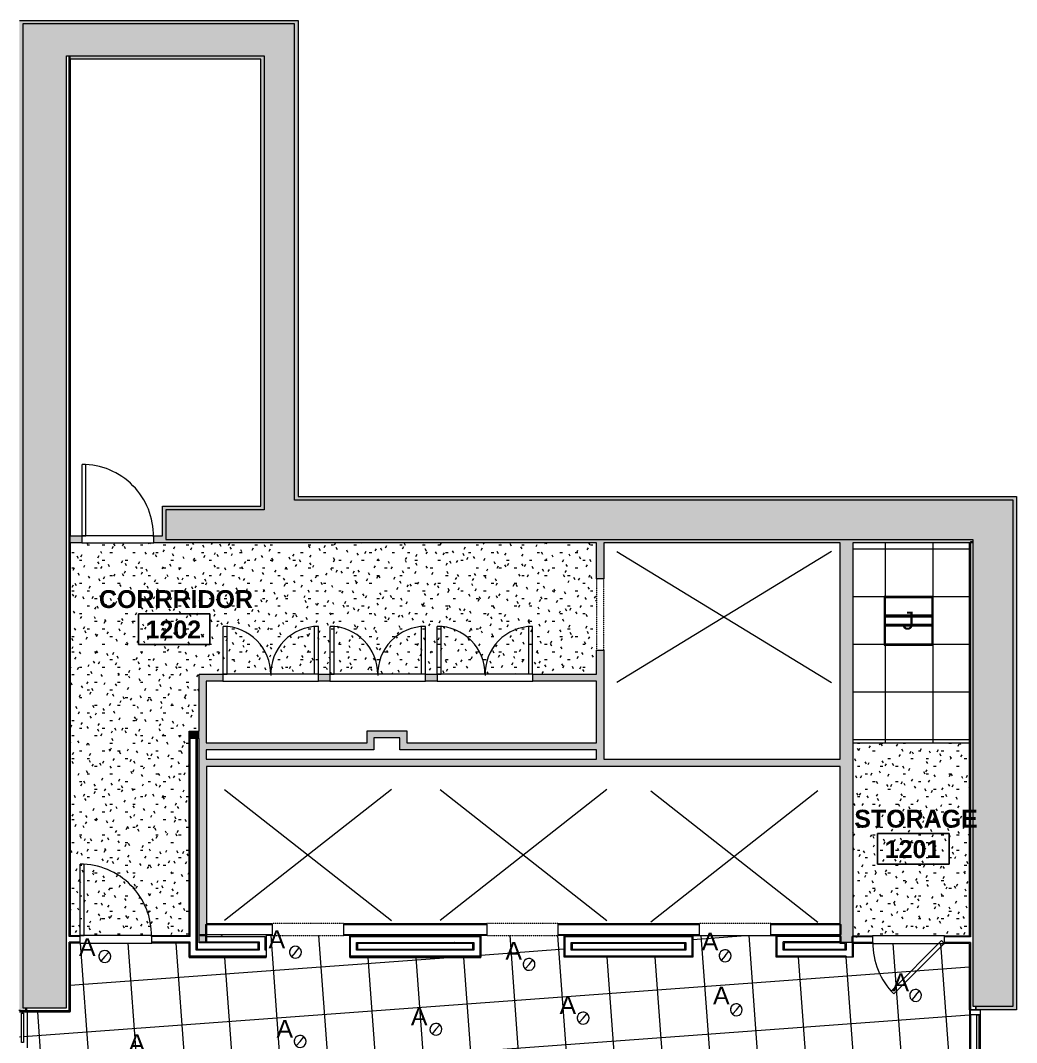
# Model space of a CAD drawing. Header units: inches. Extents: x -329 to 986, y -79 to 1436.
# Drawn here: x 485 to 986, y 921 to 1435 of the extents above; entities that cross this region are included whole.
import ezdxf

# ---------------------------------------------------------------- set-up
doc = ezdxf.new("R2010")
doc.units = ezdxf.units.IN
doc.header["$MEASUREMENT"] = 0
doc.linetypes.add('Overhead', pattern=[0.15625, 0.09375, -0.0625])
for name, color, linetype, lineweight in [('A-AREA-IDEN', 2, 'Continuous', 9), ('A-CLNG', 13, 'Continuous', 13), ('A-CLNG-PATT', 13, 'Continuous', 13), ('A-DETL-GENF', 92, 'Continuous', 9), ('A-DETL-MEDM', 33, 'Continuous', 20), ('A-DETL-THIN', 151, 'Continuous', 9), ('A-DOOR', 31, 'Continuous', 13), ('A-GLAZ-CURT', 52, 'Continuous', 9), ('A-GLAZ-CWMG', 51, 'Continuous', 9), ('A-WALL', 113, 'Continuous', 13), ('A-WALL-PATT', 111, 'Continuous', 13), ('E-LITE-EQPM', 33, 'Continuous', 9), ('E-LITE-EQPM-IDEN', 33, 'Continuous', 9), ('I-WALL', 2, 'Continuous', 13)]:
    doc.layers.add(name, color=color, linetype=linetype, lineweight=lineweight)
doc.styles.add('Arial', font='arial.ttf', dxfattribs={"height": 9})
doc.styles.add('Swis721 Lt BT_B', font='', dxfattribs={"height": 9})
doc.styles.get('Swis721 Lt BT_B').set_extended_font_data('Swis721 Lt BT', bold=True)
pattern_1 = [(0, (0, 0), (30.72, 7.68), [1.267, -21.773, 1.267, -21.773, -122.88]), (0, (0, 0), (30.72, 7.68), [-46.08, 1.267, -44.813, 1.267, -21.773, -53.76]), (0, (0, 0), (30.72, 7.68), [-115.2, 1.267, -14.093, 1.267, -37.133]), (120, (11.52, 3.84), (-22.011075, 22.7643), [1.267, -21.773, 1.267, -21.773, -122.88]), (120, (11.52, 3.84), (-22.011075, 22.7643), [-46.08, 1.267, -44.813, 1.267, -21.773, -53.76]), (120, (11.52, 3.84), (-22.011075, 22.7643), [-115.2, 1.267, -14.093, 1.267, -37.133]), (240, (15.36, 19.2), (-8.708925, -30.4443), [1.267, -21.773, 1.267, -21.773, -122.88]), (240, (15.36, 19.2), (-8.708925, -30.4443), [-46.08, 1.267, -44.813, 1.267, -21.773, -53.76]), (240, (15.36, 19.2), (-8.708925, -30.4443), [-115.2, 1.267, -14.093, 1.267, -37.133])]
pattern_2 = [(0, (0, 0), (15.36, 3.84), [1.267, -10.253, 1.267, -10.253, -61.44]), (0, (0, 0), (15.36, 3.84), [-23.04, 1.267, -21.773, 1.267, -10.253, -26.88]), (0, (0, 0), (15.36, 3.84), [-57.6, 1.267, -6.413, 1.267, -17.933]), (120, (5.76, 1.92), (-11.005538, 11.38215), [1.267, -10.253, 1.267, -10.253, -61.44]), (120, (5.76, 1.92), (-11.005538, 11.38215), [-23.04, 1.267, -21.773, 1.267, -10.253, -26.88]), (120, (5.76, 1.92), (-11.005538, 11.38215), [-57.6, 1.267, -6.413, 1.267, -17.933]), (240, (7.68, 9.6), (-4.354462, -15.22215), [1.267, -10.253, 1.267, -10.253, -61.44]), (240, (7.68, 9.6), (-4.354462, -15.22215), [-23.04, 1.267, -21.773, 1.267, -10.253, -26.88]), (240, (7.68, 9.6), (-4.354462, -15.22215), [-57.6, 1.267, -6.413, 1.267, -17.933])]

# ---------------------------------------------------------------- blocks, each defined once
blk = doc.blocks.new('08 Type A - Single-Flush - 36_ x 84_-8162634-Level 12  RCP')
at = {"layer": 'A-DETL-GENF'}
for p, q in [((16.59, -0.46), (-8.83, -25.88)), ((18, -1.87), (-7.46, -27.33)), ((18, -1.87), (16.59, -0.46))]:
    blk.add_line(p, q, dxfattribs=at)
blk.add_arc((18, -1.87), 36, 179.2042, 225, dxfattribs=at)
blk = doc.blocks.new('08 Type A - Single-Flush - 36_ x 84_-6977110-Level 12  RCP')
at = {"layer": 'A-DETL-GENF'}
for p, q in [((16, -1.87), (16, -37.82)), ((18, -1.87), (16, -1.87)), ((18, -1.87), (18, -37.87))]:
    blk.add_line(p, q, dxfattribs=at)
blk.add_arc((18, -1.87), 36, 179.2042, 270, dxfattribs=at)
blk = doc.blocks.new('08 Type A - Single-Flush - 36_ x 84_-6977111-Level 12  RCP')
at = {"layer": 'A-DETL-GENF'}
for p, q in [((16, -1.75), (16, -37.69)), ((18, -1.75), (16, -1.75)), ((18, -1.75), (18, -37.75))]:
    blk.add_line(p, q, dxfattribs=at)
blk.add_arc((18, -1.75), 36, 179.2042, 270, dxfattribs=at)
blk = doc.blocks.new('08 Type C - Double-Flush - 48_ x 84_-6977113-Level 12  RCP')
at = {"layer": 'A-DETL-GENF'}
for p, q in [((-24, -1.75), (-24, -25.75)), ((-24, -1.75), (-22, -1.75)), ((-22, -1.75), (-22, -25.67)), ((22, -1.75), (22, -25.67)), ((24, -1.75), (22, -1.75)), ((24, -1.75), (24, -25.75))]:
    blk.add_line(p, q, dxfattribs=at)
for centre, start, end in [((-24, -1.75), 270, 1.8281), ((24, -1.75), 179.3326, 270)]:
    blk.add_arc(centre, 24, start, end, dxfattribs=at)
blk = doc.blocks.new('Door-Opening - 36_ x 84_-6977114-Level 12  RCP')
at = {"layer": 'A-DETL-GENF', "linetype": 'Overhead'}
for p, q in [((17.68, 3), (-18.32, 3)), ((-18.32, -3), (17.68, -3))]:
    blk.add_line(p, q, dxfattribs=at)
at = {"layer": 'A-DETL-MEDM'}
for p, q in [((-18.32, 3), (-18.32, -3)), ((17.68, -3), (17.68, 3))]:
    blk.add_line(p, q, dxfattribs=at)
blk = doc.blocks.new('System Panel - Glazed - Offset-8466815-Level 12  RCP')
at = {"layer": 'A-GLAZ-CURT', "lineweight": 13}
for p, q in [((-24.03, 0.75), (-24.03, 1.75)), ((-24.03, 1.75), (24.03, 1.75)), ((24.03, 0.75), (-24.03, 0.75)), ((24.03, 1.75), (24.03, 0.75))]:
    blk.add_line(p, q, dxfattribs=at)
blk = doc.blocks.new('Rectangular Mullion - 2_5_ x 5_ rectangular-6977134-Level 12  RCP')
at = {"layer": 'A-GLAZ-CWMG'}
for p, q in [((963.14, 934.66), (963.14, 886.6)), ((968.14, 934.66), (968.14, 886.6))]:
    blk.add_line(p, q, dxfattribs=at)
blk = doc.blocks.new('Rectangular Mullion - 2_5_ x 5_ rectangular-8466818-Level 12  RCP')
at = {"layer": 'A-GLAZ-CWMG', "lineweight": 20}
for p, q in [((-2.5, 2.5), (0, 2.5)), ((-2.5, -2.5), (-2.5, 2.5)), ((0, 2.5), (0, -2.5)), ((0, -2.5), (-2.5, -2.5))]:
    blk.add_line(p, q, dxfattribs=at)
blk = doc.blocks.new('Door-Opening - 36_ x 84_-6977167-Level 12  RCP')
at = {"layer": 'A-DETL-GENF', "linetype": 'Overhead'}
for p, q in [((17.68, 1.88), (-18.32, 1.88)), ((-18.32, -1.87), (17.68, -1.87))]:
    blk.add_line(p, q, dxfattribs=at)
at = {"layer": 'A-DETL-MEDM'}
for p, q in [((-18.32, 1.88), (-18.32, -1.87)), ((17.68, -1.87), (17.68, 1.88))]:
    blk.add_line(p, q, dxfattribs=at)
blk = doc.blocks.new('L-Recessed Circular - Downlight - 6_-8487022-Level 12  RCP')
at = {"layer": 'E-LITE-EQPM'}
for q in [(-2.12, -2.12), (2.12, 2.12)]:
    blk.add_line((0, 0), q, dxfattribs=at)
for start, end in [(360, 180), (180, 360)]:
    blk.add_arc((0, 0), 3, start, end, dxfattribs=at)
blk = doc.blocks.new('System Panel - Glazed-8647123-Level 12  RCP')
at = {"layer": 'A-GLAZ-CURT', "lineweight": 13}
for p, q in [((-7.375, -1.75), (-7.375, -0.75)), ((-7.375, -0.75), (7.375, -0.75)), ((7.375, -1.75), (-7.375, -1.75)), ((7.375, -0.75), (7.375, -1.75))]:
    blk.add_line(p, q, dxfattribs=at)
blk = doc.blocks.new('L-Recessed-Axis-Plano - 2 X 2-4550865-Level 12  RCP')
at = {"layer": 'E-LITE-EQPM'}
for p, q in [((11.91, 11.87), (-11.91, 11.87)), ((-11.91, 11.87), (-11.91, -11.88)), ((-11.88, -11.56), (-11.88, 11.56)), ((-11.88, 11.56), (11.87, 11.56)), ((11.87, 11.56), (11.87, -11.56)), ((11.91, -11.88), (11.91, 11.87)), ((-11.88, 2.74), (11.87, 2.74)), ((11.87, 2.51), (-11.88, 2.51)), ((-11.88, 2.3), (11.87, 2.3)), ((-11.88, 2.2), (11.87, 2.2)), ((-11.88, 1.83), (11.87, 1.83)), ((-11.88, -1.83), (11.87, -1.83)), ((-11.88, -2.2), (11.87, -2.2)), ((-11.88, -2.3), (11.87, -2.3)), ((-11.88, -2.51), (11.87, -2.51)), ((-11.88, -2.74), (11.87, -2.74)), ((-11.91, -11.88), (11.91, -11.88)), ((11.87, -11.56), (-11.88, -11.56))]:
    blk.add_line(p, q, dxfattribs=at)
blk = doc.blocks.new('Room Tag - Room Name and Number-3379422-Level 12  RCP')
at = {"layer": 'A-AREA-IDEN'}
for p, q in [((-0.1881, -0.1636), (-0.1881, -0.0018)), ((-0.1881, -0.0018), (0.1869, -0.0018)), ((0.1869, -0.0018), (-0.1881, -0.0018)), ((-0.1881, -0.0018), (-0.1881, -0.1636)), ((0.1869, -0.0018), (0.1869, -0.1636)), ((0.1869, -0.1636), (0.1869, -0.0018)), ((0.1869, -0.1636), (-0.1881, -0.1636)), ((-0.1881, -0.1636), (0.1869, -0.1636))]:
    blk.add_line(p, q, dxfattribs=at)

msp = doc.modelspace()

# ---------------------------------------------------------------- hatches: boundary and pattern name
at = {"layer": 'A-CLNG-PATT'}
h = msp.add_hatch(dxfattribs=at)
h.set_pattern_fill('FP1_20', color=256, style=0, pattern_type=2)
h.set_pattern_definition(pattern_2)
h.paths.add_polyline_path([(551.02, 974.53), (569.89, 974.53), (569.89, 1077.03), (570.39, 1077.03), (570.39, 1077.53), (574.89, 1077.53), (574.89, 1106.22), (774.89, 1106.22), (774.89, 1172.3), (509.89, 1172.3), (509.89, 974.53), (521.69, 974.53)], flags=0)
h = msp.add_hatch(dxfattribs=at)
h.set_pattern_fill('FP1_21', color=256, style=0, pattern_type=2)
h.set_pattern_definition([(270, (920.328, 1073.325), (-24, -1e-15), []), (180, (920.328, 1073.325), (3e-15, 24), [])])
h.paths.add_polyline_path([(962.64, 1071.61), (962.64, 1172.3), (904.02, 1172.3), (904.02, 1071.61)], flags=0)
h.paths.add_polyline_path([(944.39, 1120.77), (919.77, 1120.77), (919.77, 1145.33), (944.39, 1145.33)], flags=0)
h = msp.add_hatch(dxfattribs=at)
h.set_pattern_fill('FP1_19', color=256, style=0, pattern_type=2)
h.set_pattern_definition(pattern_2)
h.paths.add_polyline_path([(923.19, 974.35), (962.64, 974.35), (962.64, 1071.61), (904.02, 1071.61), (904.02, 974.35), (913.89, 974.35)], flags=0)
h = msp.add_hatch(dxfattribs=at)
h.set_pattern_fill('FP1_29', color=256, style=0, pattern_type=2)
h.set_pattern_definition([(4.205, (730.25, 989.78), (1.7598, -23.9354), []), (274.205, (730.25, 989.78), (-23.9354, -1.7598), [])])
h.paths.add_polyline_path([(956.77, 822.23), (962.64, 822.23), (962.64, 970.6), (904.08, 970.6), (904.08, 963.61), (865.33, 963.61), (865.33, 974.53), (823.33, 974.53), (823.33, 963.61), (758.7, 963.61), (758.7, 974.61), (716.7, 974.61), (716.7, 963.53), (650.64, 963.53), (650.64, 974.61), (608.64, 974.61), (608.64, 963.53), (569.89, 963.53), (569.89, 970.78), (509.89, 970.78), (509.89, 936.07), (484.4, 936.07), (484.4, 920.57), (484.65, 920.57), (484.65, 919.57), (484.4, 919.57), (484.4, 918.07), (317.7, 918.07), (317.7, 865.61), (881.13, 905.01), (886.06, 834.42), (904.08, 834.42), (904.08, 822.23), (923.19, 822.23)], flags=0)
h.paths.add_polyline_path([(921.48, 844.02), (920.7, 844.06), (919.95, 844.31), (919.3, 844.74), (918.78, 845.32), (918.43, 846.02), (918.27, 846.79), (918.31, 847.57), (918.56, 848.32), (918.99, 848.97), (919.57, 849.49), (920.27, 849.84), (921.04, 850), (921.82, 849.96), (922.57, 849.71), (923.22, 849.28), (923.74, 848.7), (924.09, 848), (924.25, 847.23), (924.21, 846.45), (923.96, 845.71), (923.53, 845.05), (922.95, 844.53), (922.25, 844.18)], flags=0)
h.paths.add_polyline_path([(918.77, 892.82), (917.99, 892.87), (917.25, 893.11), (916.59, 893.54), (916.07, 894.13), (915.72, 894.83), (915.56, 895.6), (915.61, 896.38), (915.85, 897.12), (916.28, 897.78), (916.87, 898.3), (917.57, 898.65), (918.33, 898.81), (919.11, 898.76), (919.86, 898.52), (920.51, 898.09), (921.03, 897.5), (921.39, 896.8), (921.54, 896.04), (921.5, 895.25), (921.25, 894.51), (920.82, 893.86), (920.24, 893.33), (919.54, 892.98)], flags=0)
h.paths.add_polyline_path([(386.62, 900.55), (385.84, 900.6), (385.1, 900.84), (384.44, 901.27), (383.92, 901.86), (383.57, 902.56), (383.41, 903.32), (383.46, 904.11), (383.7, 904.85), (384.13, 905.5), (384.72, 906.03), (385.42, 906.38), (386.18, 906.54), (386.97, 906.49), (387.71, 906.24), (388.36, 905.82), (388.88, 905.23), (389.24, 904.53), (389.4, 903.76), (389.35, 902.98), (389.1, 902.24), (388.67, 901.58), (388.09, 901.06), (387.39, 900.71)], flags=0)
h.paths.add_polyline_path([(482.6, 906.19), (481.81, 906.24), (481.07, 906.48), (480.42, 906.91), (479.89, 907.5), (479.54, 908.2), (479.38, 908.96), (479.43, 909.75), (479.67, 910.49), (480.1, 911.14), (480.69, 911.66), (481.39, 912.02), (482.16, 912.18), (482.94, 912.13), (483.68, 911.88), (484.34, 911.45), (484.86, 910.87), (485.21, 910.17), (485.37, 909.4), (485.32, 908.62), (485.08, 907.88), (484.65, 907.22), (484.06, 906.7), (483.36, 906.35)], flags=0)
h.paths.add_polyline_path([(551.67, 911.34), (550.89, 911.39), (550.14, 911.63), (549.49, 912.06), (548.97, 912.65), (548.61, 913.35), (548.46, 914.11), (548.5, 914.9), (548.75, 915.64), (549.18, 916.29), (549.76, 916.82), (550.46, 917.17), (551.23, 917.33), (552.01, 917.28), (552.75, 917.04), (553.41, 916.61), (553.93, 916.02), (554.28, 915.32), (554.44, 914.55), (554.39, 913.77), (554.15, 913.03), (553.72, 912.37), (553.13, 911.85), (552.43, 911.5)], flags=0)
h.paths.add_polyline_path([(625.9, 918.23), (625.12, 918.28), (624.37, 918.52), (623.72, 918.95), (623.2, 919.54), (622.85, 920.24), (622.69, 921), (622.73, 921.78), (622.98, 922.53), (623.41, 923.18), (623.99, 923.7), (624.69, 924.06), (625.46, 924.21), (626.24, 924.17), (626.99, 923.92), (627.64, 923.49), (628.16, 922.91), (628.51, 922.21), (628.67, 921.44), (628.63, 920.66), (628.38, 919.92), (627.95, 919.26), (627.37, 918.74), (626.67, 918.39)], flags=0)
h.paths.add_polyline_path([(485.4, 920.75), (485.4, 935.5), (486.4, 935.5), (486.4, 920.75)], flags=0)
h.paths.add_polyline_path([(694.28, 924.33), (693.5, 924.37), (692.75, 924.62), (692.1, 925.05), (691.58, 925.63), (691.22, 926.33), (691.07, 927.1), (691.11, 927.88), (691.36, 928.63), (691.79, 929.28), (692.37, 929.8), (693.07, 930.15), (693.84, 930.31), (694.62, 930.27), (695.36, 930.02), (696.02, 929.59), (696.54, 929.01), (696.89, 928.31), (697.05, 927.54), (697, 926.76), (696.76, 926.01), (696.33, 925.36), (695.74, 924.84), (695.04, 924.49)], flags=0)
h.paths.add_polyline_path([(768.41, 929.98), (767.62, 930.03), (766.88, 930.27), (766.23, 930.7), (765.71, 931.29), (765.35, 931.99), (765.19, 932.75), (765.24, 933.53), (765.49, 934.28), (765.92, 934.93), (766.5, 935.45), (767.2, 935.81), (767.97, 935.96), (768.75, 935.92), (769.49, 935.67), (770.15, 935.24), (770.67, 934.66), (771.02, 933.96), (771.18, 933.19), (771.13, 932.41), (770.89, 931.67), (770.46, 931.01), (769.87, 930.49), (769.17, 930.14)], flags=0)
h.paths.add_polyline_path([(845.54, 934.17), (844.76, 934.21), (844.02, 934.46), (843.36, 934.89), (842.84, 935.47), (842.49, 936.17), (842.33, 936.94), (842.37, 937.72), (842.62, 938.46), (843.05, 939.12), (843.64, 939.64), (844.33, 939.99), (845.1, 940.15), (845.88, 940.11), (846.63, 939.86), (847.28, 939.43), (847.8, 938.85), (848.15, 938.15), (848.31, 937.38), (848.27, 936.6), (848.02, 935.85), (847.59, 935.2), (847.01, 934.68), (846.31, 934.33)], flags=0)
h.paths.add_polyline_path([(935.8, 941.42), (935.02, 941.46), (934.27, 941.71), (933.62, 942.14), (933.1, 942.72), (932.74, 943.42), (932.59, 944.19), (932.63, 944.97), (932.88, 945.72), (933.31, 946.37), (933.89, 946.89), (934.59, 947.24), (935.36, 947.4), (936.14, 947.36), (936.88, 947.11), (937.54, 946.68), (938.06, 946.1), (938.41, 945.4), (938.57, 944.63), (938.52, 943.85), (938.28, 943.11), (937.85, 942.45), (937.26, 941.93), (936.56, 941.58)], flags=0)
h.paths.add_polyline_path([(741.17, 957.04), (740.38, 957.08), (739.64, 957.33), (738.99, 957.76), (738.46, 958.34), (738.11, 959.04), (737.95, 959.81), (738, 960.59), (738.24, 961.33), (738.67, 961.99), (739.26, 962.51), (739.96, 962.86), (740.73, 963.02), (741.51, 962.98), (742.25, 962.73), (742.91, 962.3), (743.43, 961.71), (743.78, 961.02), (743.94, 960.25), (743.89, 959.47), (743.65, 958.72), (743.22, 958.07), (742.63, 957.55), (741.93, 957.2)], flags=0)
h.paths.add_polyline_path([(527.57, 960.97), (526.79, 961.02), (526.04, 961.27), (525.39, 961.7), (524.87, 962.28), (524.51, 962.98), (524.36, 963.75), (524.4, 964.53), (524.65, 965.27), (525.08, 965.93), (525.66, 966.45), (526.36, 966.8), (527.13, 966.96), (527.91, 966.91), (528.65, 966.67), (529.31, 966.24), (529.83, 965.65), (530.18, 964.95), (530.34, 964.19), (530.29, 963.4), (530.05, 962.66), (529.62, 962.01), (529.03, 961.49), (528.33, 961.13)], flags=0)
h.paths.add_polyline_path([(839.87, 961.34), (839.09, 961.39), (838.35, 961.63), (837.69, 962.06), (837.17, 962.65), (836.82, 963.35), (836.66, 964.11), (836.7, 964.9), (836.95, 965.64), (837.38, 966.29), (837.96, 966.82), (838.66, 967.17), (839.43, 967.33), (840.21, 967.28), (840.96, 967.04), (841.61, 966.61), (842.13, 966.02), (842.48, 965.32), (842.64, 964.55), (842.6, 963.77), (842.35, 963.03), (841.92, 962.37), (841.34, 961.85), (840.64, 961.5)], flags=0)
h.paths.add_polyline_path([(623.54, 963.15), (622.76, 963.2), (622.02, 963.44), (621.36, 963.87), (620.84, 964.46), (620.49, 965.16), (620.33, 965.92), (620.37, 966.7), (620.62, 967.45), (621.05, 968.1), (621.63, 968.62), (622.33, 968.98), (623.1, 969.13), (623.88, 969.09), (624.63, 968.84), (625.28, 968.41), (625.8, 967.83), (626.15, 967.13), (626.31, 966.36), (626.27, 965.58), (626.02, 964.84), (625.59, 964.18), (625.01, 963.66), (624.31, 963.31)], flags=0)
at = {"layer": 'A-DETL-GENF'}
h = msp.add_hatch(color=7, dxfattribs=at)
h.paths.add_polyline_path([(982.64, -77.72), (982.64, -13.14), (735.72, 233.78), (660.14, 233.78), (660.14, 219.53), (734.76, 219.53), (968.39, -14.09), (968.39, -63.34), (738.07, -63.34), (687.39, -12.66), (687.39, -5.72), (673.14, -5.72), (673.14, -18.75), (732.1, -77.72), (878.58, -77.72)], flags=0)
h.paths.add_polyline_path([(984.64, 574.97), (984.64, 836.48), (964.39, 836.48), (964.39, 591.66), (506.39, 591.66), (506.39, 832.6), (486.14, 832.6), (486.14, 574.97), (700.14, 574.97)], flags=0)
h.paths.add_polyline_path([(912.77, 784.61), (912.77, 820.36), (902.33, 820.36), (902.33, 832.42), (879.64, 832.42), (879.64, 820.38), (875.64, 820.38), (875.64, 819.13), (594.64, 819.13), (594.64, 832.42), (571.89, 832.42), (571.89, 819.36), (558.02, 819.36), (558.02, 784.61), (593.77, 784.61), (593.77, 808.46), (877.02, 808.46), (877.02, 784.61), (878.58, 784.61)], flags=0)
h.paths.add_polyline_path([(486.14, 938.1), (508.14, 938.1), (508.14, 1417.55), (607.64, 1417.55), (607.64, 1188.97), (558.14, 1188.97), (558.14, 1174.05), (964.39, 1174.05), (964.39, 938.91), (984.64, 938.91), (984.64, 1193.86), (622.89, 1193.86), (622.89, 1433.6), (486.14, 1433.6), (486.14, 957.44)], flags=0)
h.paths.add_polyline_path([(8.14, 1117.53), (22.64, 1117.53), (22.64, 1191.89), (-219.48, 1434.01), (-288.01, 1434.01), (-288.01, 1182.01), (-228.61, 1122.61), (-176.25, 1122.61), (-176.25, 1138.46), (-224.25, 1138.46), (-274.61, 1190.61), (-274.61, 1419.61), (-225.31, 1419.61), (8.14, 1186.16), (8.14, 1168.42)], flags=0)
at = {"layer": 'A-WALL-PATT', "lineweight": 9}
for points in [[(484.39, 1431.85), (486.14, 1431.85), (486.14, 1433.6), (621.14, 1433.6), (621.14, 1435.35), (484.39, 1435.35), (484.39, 1433.6)], [(487.39, 936.85), (487.89, 936.85), (487.89, 938.1), (486.14, 938.1), (486.14, 1431.85), (484.39, 1431.85), (484.39, 936.85), (486.14, 936.85)], [(624.64, 1195.61), (624.64, 1435.35), (621.14, 1435.35), (621.14, 1433.6), (622.89, 1433.6), (622.89, 1195.61)], [(607.64, 1415.8), (607.64, 1417.55), (509.89, 1417.55), (509.89, 1415.8), (605.98, 1415.8)], [(605.89, 1188.97), (607.64, 1188.97), (607.64, 1415.8), (605.89, 1415.8), (605.89, 1190.72)], [(982.89, 1193.86), (982.89, 1195.61), (622.89, 1195.61), (622.89, 1193.86), (964.39, 1193.86)], [(986.39, 940.66), (986.39, 1195.61), (982.89, 1195.61), (982.89, 1193.86), (984.64, 1193.86), (984.64, 940.66)], [(558.14, 1175.8), (558.14, 1188.97), (559.89, 1188.97), (559.89, 1190.72), (556.39, 1190.72), (556.39, 1175.8)], [(605.89, 1188.97), (605.89, 1190.72), (559.89, 1190.72), (559.89, 1188.97)], [(904.02, 971.1), (904.02, 1172.3), (897.64, 1172.3), (897.64, 971.1), (903.58, 971.1)], [(578.39, 1063.36), (578.39, 1106.22), (574.89, 1106.22), (574.89, 1063.36)], [(573.39, 1073.78), (574.89, 1073.78), (574.89, 1077.53), (570.39, 1077.53), (570.39, 1073.78)], [(662.87, 1068.03), (662.87, 1077.53), (659.37, 1077.51), (659.37, 1068.03)], [(662.87, 1074.03), (675.98, 1074.11), (675.98, 1077.61), (662.87, 1077.53)], [(675.98, 1068.11), (679.48, 1068.11), (679.48, 1077.63), (675.98, 1077.61), (675.98, 1074.11)], [(659.37, 1068.11), (659.37, 1071.61), (578.39, 1071.61), (578.39, 1068.11), (610.92, 1068.11)], [(774.89, 1068.11), (774.89, 1071.61), (679.48, 1071.61), (679.48, 1068.11), (700.14, 1068.11)], [(897.64, 1059.61), (897.64, 1063.36), (574.89, 1063.36), (574.89, 1059.61), (878.58, 1059.61)], [(984.64, 937.16), (986.39, 937.16), (986.39, 940.66), (984.64, 940.66), (984.64, 938.91), (966.14, 938.91), (966.14, 937.16), (967.8, 937.16)]]:
    msp.add_hatch(color=7, dxfattribs=at).paths.add_polyline_path(points, flags=0)
h = msp.add_hatch(dxfattribs=at)
h.set_pattern_fill('FP1_1', color=256, style=0, pattern_type=2)
h.set_pattern_definition(pattern_1)
h.paths.add_polyline_path([(509.39, 936.85), (509.89, 936.85), (509.89, 971.28), (509.39, 971.28), (509.39, 939.35)], flags=0)
h.paths.add_polyline_path([(509.89, 974.03), (509.89, 1417.55), (509.39, 1417.55), (509.39, 974.03)], flags=0)
h = msp.add_hatch(color=7, dxfattribs=at)
h.paths.add_polyline_path([(964.39, 1172.3), (964.39, 1174.05), (558.14, 1174.05), (558.14, 1175.8), (552.02, 1175.8), (552.02, 1172.3), (963.14, 1172.3)], flags=0)
h.paths.add_polyline_path([(509.89, 1172.3), (515.77, 1172.3), (515.77, 1175.8), (509.89, 1175.8)], flags=0)
h = msp.add_hatch(color=7, dxfattribs=at)
h.paths.add_polyline_path([(778.64, 1063.36), (778.64, 1118.22), (774.89, 1118.22), (774.89, 1063.36)], flags=0)
h.paths.add_polyline_path([(774.89, 1154.22), (778.64, 1154.22), (778.64, 1172.3), (774.89, 1172.3)], flags=0)
h = msp.add_hatch(dxfattribs=at)
h.set_pattern_fill('FP1_1', color=256, style=0, pattern_type=2)
h.set_pattern_definition(pattern_1)
h.paths.add_polyline_path([(962.64, 937.16), (963.14, 937.16), (963.14, 971.1), (962.64, 971.1), (962.64, 957.44)], flags=0)
h.paths.add_polyline_path([(962.64, 973.85), (963.14, 973.85), (963.14, 1172.3), (962.64, 1172.3), (962.64, 974.35)], flags=0)
h = msp.add_hatch(color=7, dxfattribs=at)
h.paths.add_polyline_path([(774.89, 1102.72), (774.89, 1106.22), (742.89, 1106.22), (742.89, 1102.72)], flags=0)
h.paths.add_polyline_path([(688.89, 1102.72), (694.64, 1102.72), (694.64, 1106.22), (688.89, 1106.22)], flags=0)
h.paths.add_polyline_path([(635.02, 1102.72), (640.64, 1102.72), (640.64, 1106.22), (635.02, 1106.22)], flags=0)
h.paths.add_polyline_path([(586.77, 1102.72), (586.77, 1106.22), (578.39, 1106.22), (578.39, 1102.72)], flags=0)
h = msp.add_hatch(dxfattribs=at)
h.set_pattern_fill('FP1_1', color=256, style=0, pattern_type=2)
h.set_pattern_definition(pattern_1)
h.paths.add_polyline_path([(569.89, 963.61), (570.39, 963.61), (570.39, 971.28), (569.89, 971.28), (569.89, 970.62)], flags=0)
h.paths.add_polyline_path([(570.39, 974.03), (570.39, 1077.03), (569.89, 1077.03), (569.89, 974.03)], flags=0)
h = msp.add_hatch(dxfattribs=at)
h.set_pattern_fill('FP1_1', color=256, style=0, pattern_type=2)
h.set_pattern_definition(pattern_1)
h.paths.add_polyline_path([(573.39, 967.11), (573.89, 967.11), (573.89, 1073.78), (573.39, 1073.78), (573.39, 970.62)], flags=0)
h = msp.add_hatch(color=7, dxfattribs=at)
h.paths.add_polyline_path([(578.64, 971.36), (578.64, 974.61), (574.89, 974.61), (574.89, 971.36), (578.14, 971.36)], flags=0)
h.paths.add_polyline_path([(578.64, 975.11), (578.64, 1059.61), (574.89, 1059.61), (574.89, 975.11), (578.14, 975.11)], flags=0)
h = msp.add_hatch(dxfattribs=at)
h.set_pattern_fill('FP1_1', color=256, style=0, pattern_type=2)
h.set_pattern_definition(pattern_1)
h.paths.add_polyline_path([(897.64, 980.11), (897.64, 980.61), (862.64, 980.61), (862.64, 980.11), (878.58, 980.11)], flags=0)
h.paths.add_polyline_path([(811.66, 980.11), (826.64, 980.11), (826.64, 980.61), (755.64, 980.61), (755.64, 980.11), (789.36, 980.11)], flags=0)
h.paths.add_polyline_path([(719.64, 980.11), (719.64, 980.61), (647.64, 980.61), (647.64, 980.11), (700.14, 980.11)], flags=0)
h.paths.add_polyline_path([(611.64, 980.11), (611.64, 980.61), (578.64, 980.61), (578.64, 980.11), (610.92, 980.11)], flags=0)
h = msp.add_hatch(dxfattribs=at)
h.set_pattern_fill('FP1_1', color=256, style=0, pattern_type=2)
h.set_pattern_definition(pattern_1)
h.paths.add_polyline_path([(566.31, 974.03), (569.89, 974.03), (569.89, 974.53), (551.02, 974.53), (551.02, 974.03)], flags=0)
h.paths.add_polyline_path([(514.77, 974.03), (514.77, 974.53), (509.89, 974.53), (509.89, 974.03)], flags=0)
h = msp.add_hatch(dxfattribs=at)
h.set_pattern_fill('FP1_1', color=256, style=0, pattern_type=2)
h.set_pattern_definition(pattern_1)
h.paths.add_polyline_path([(897.64, 974.61), (897.64, 975.11), (862.64, 975.11), (862.64, 974.61), (878.58, 974.61)], flags=0)
h.paths.add_polyline_path([(826.64, 974.61), (826.64, 975.11), (755.64, 975.11), (755.64, 974.61), (811.66, 974.61)], flags=0)
h.paths.add_polyline_path([(719.64, 974.61), (719.64, 975.11), (647.64, 975.11), (647.64, 974.61), (700.14, 974.61)], flags=0)
h.paths.add_polyline_path([(610.92, 974.61), (611.64, 974.61), (611.64, 975.11), (575.39, 975.11), (575.39, 974.61), (608.64, 974.61)], flags=0)
h = msp.add_hatch(dxfattribs=at)
h.set_pattern_fill('FP1_1', color=256, style=0, pattern_type=2)
h.set_pattern_definition(pattern_1)
h.paths.add_polyline_path([(608.64, 974.11), (608.64, 974.61), (578.64, 974.61), (578.64, 974.11), (608.14, 974.11)], flags=0)
h = msp.add_hatch(dxfattribs=at)
h.set_pattern_fill('FP1_1', color=256, style=0, pattern_type=2)
h.set_pattern_definition(pattern_1)
h.paths.add_polyline_path([(712.7, 974.11), (716.2, 974.11), (716.2, 974.61), (651.14, 974.61), (651.14, 974.11), (700.14, 974.11)], flags=0)
h = msp.add_hatch(dxfattribs=at)
h.set_pattern_fill('FP1_1', color=256, style=0, pattern_type=2)
h.set_pattern_definition(pattern_1)
h.paths.add_polyline_path([(819.33, 974.03), (822.83, 974.03), (822.83, 974.53), (759.2, 974.53), (759.2, 974.03), (811.66, 974.03)], flags=0)
h = msp.add_hatch(dxfattribs=at)
h.set_pattern_fill('FP1_1', color=256, style=0, pattern_type=2)
h.set_pattern_definition(pattern_1)
h.paths.add_polyline_path([(897.64, 974.11), (897.64, 974.61), (865.83, 974.61), (865.83, 974.11), (878.58, 974.11)], flags=0)
h = msp.add_hatch(dxfattribs=at)
h.set_pattern_fill('FP1_1', color=256, style=0, pattern_type=2)
h.set_pattern_definition(pattern_1)
h.paths.add_polyline_path([(962.64, 973.85), (962.64, 974.35), (950.14, 974.35), (950.14, 973.85)], flags=0)
h.paths.add_polyline_path([(913.89, 973.85), (913.89, 974.35), (904.02, 974.35), (904.02, 973.85)], flags=0)
h = msp.add_hatch(dxfattribs=at)
h.set_pattern_fill('FP1_1', color=256, style=0, pattern_type=2)
h.set_pattern_definition(pattern_1)
h.paths.add_polyline_path([(712.7, 970.61), (712.7, 971.11), (654.64, 971.11), (654.64, 970.61), (700.14, 970.61)], flags=0)
h = msp.add_hatch(dxfattribs=at)
h.set_pattern_fill('FP1_1', color=256, style=0, pattern_type=2)
h.set_pattern_definition(pattern_1)
h.paths.add_polyline_path([(897.64, 970.86), (897.64, 971.36), (869.33, 971.36), (869.33, 970.86), (878.58, 970.86)], flags=0)
h = msp.add_hatch(dxfattribs=at)
h.set_pattern_fill('FP1_1', color=256, style=0, pattern_type=2)
h.set_pattern_definition(pattern_1)
h.paths.add_polyline_path([(608.64, 967.11), (608.64, 967.61), (608.14, 967.61), (608.14, 967.11)], flags=0)
h.paths.add_polyline_path([(605.14, 967.11), (605.14, 967.61), (573.89, 967.61), (573.89, 967.11), (588.61, 967.11)], flags=0)
h = msp.add_hatch(dxfattribs=at)
h.set_pattern_fill('FP1_1', color=256, style=0, pattern_type=2)
h.set_pattern_definition(pattern_1)
h.paths.add_polyline_path([(712.7, 963.61), (716.2, 963.61), (716.2, 964.11), (651.14, 964.11), (651.14, 963.61), (700.14, 963.61)], flags=0)
h = msp.add_hatch(dxfattribs=at)
h.set_pattern_fill('FP1_1', color=256, style=0, pattern_type=2)
h.set_pattern_definition(pattern_1)
h.paths.add_polyline_path([(819.33, 963.61), (822.83, 963.61), (822.83, 964.11), (758.7, 964.11), (758.7, 963.61), (811.66, 963.61)], flags=0)
h = msp.add_hatch(dxfattribs=at)
h.set_pattern_fill('FP1_1', color=256, style=0, pattern_type=2)
h.set_pattern_definition(pattern_1)
h.paths.add_polyline_path([(966.14, 937.16), (966.14, 938.91), (965.64, 938.91), (965.64, 937.16)], flags=0)

# ---------------------------------------------------------------- linework, layer by layer
at = {"layer": 'A-CLNG'}
for p, q in [((944.39, 1145.33), (919.77, 1145.33)), ((919.77, 1145.33), (919.77, 1120.77)), ((944.39, 1120.77), (944.39, 1145.33)), ((919.77, 1120.77), (944.39, 1120.77)), ((659.48, 1077.51), (659.48, 1077.63)), ((659.48, 1077.63), (679.48, 1077.63)), ((578.39, 1071.63), (659.37, 1071.63)), ((904.02, 1071.61), (962.64, 1071.61)), ((758.7, 974.61), (758.7, 974.53)), ((823.33, 974.53), (865.33, 974.53)), ((569.89, 963.61), (569.89, 963.53)), ((569.89, 963.53), (608.64, 963.53)), ((608.64, 963.53), (608.64, 963.61)), ((650.64, 963.61), (650.64, 963.53)), ((650.64, 963.53), (716.7, 963.53)), ((716.7, 963.53), (716.7, 963.61)), ((484.89, 936.76), (484.12, 936.76)), ((962.64, 937.16), (962.64, 838.23)), ((484.4, 936.07), (509.89, 936.07)), ((509.89, 936.07), (509.89, 936.35))]:
    msp.add_line(p, q, dxfattribs=at)
for centre, start, end in [((623.32, 966.14), 4.2046, 184.2046), ((527.35, 963.97), 4.2046, 184.2046), ((527.35, 963.97), 184.2046, 4.2046), ((623.32, 966.14), 184.2046, 4.2046), ((740.95, 960.03), 4.2046, 184.2046), ((839.65, 964.33), 4.2046, 184.2046), ((839.65, 964.33), 184.2046, 4.2046), ((740.95, 960.03), 184.2046, 4.2046), ((935.58, 944.41), 4.2046, 184.2046), ((935.58, 944.41), 184.2046, 4.2046), ((845.32, 937.16), 4.2046, 184.2046), ((845.32, 937.16), 184.2046, 4.2046), ((768.19, 932.97), 4.2046, 184.2046), ((768.19, 932.97), 184.2046, 4.2046), ((694.06, 927.32), 4.2046, 184.2046), ((694.06, 927.32), 184.2046, 4.2046), ((625.68, 921.22), 4.2046, 184.2046), ((625.68, 921.22), 184.2046, 4.2046)]:
    msp.add_arc(centre, 3, start, end, dxfattribs=at)
at = {"layer": 'A-DETL-THIN'}
for p, q in [((622.89, 1433.6), (486.14, 1433.6)), ((486.14, 1433.6), (486.14, 938.1)), ((622.89, 1193.86), (622.89, 1433.6)), ((508.14, 938.1), (508.14, 1417.55)), ((508.14, 1417.55), (607.64, 1417.55)), ((607.64, 1417.55), (607.64, 1188.97)), ((607.64, 1188.97), (558.14, 1188.97)), ((558.14, 1188.97), (558.14, 1174.05)), ((984.64, 1193.86), (622.89, 1193.86)), ((984.64, 938.91), (984.64, 1193.86)), ((558.14, 1174.05), (964.39, 1174.05)), ((964.39, 1174.05), (964.39, 938.91)), ((785.17, 1168.01), (893.17, 1102.01)), ((893.17, 1168.01), (785.17, 1102.01)), ((587.64, 1048.11), (671.64, 982.11)), ((671.64, 1048.11), (587.64, 982.11)), ((696.12, 1048.11), (780.12, 982.11)), ((780.12, 1048.11), (696.12, 982.11)), ((802.33, 1047.36), (886.33, 981.36)), ((886.33, 1047.36), (802.33, 981.36)), ((486.14, 938.1), (508.14, 938.1)), ((964.39, 938.91), (984.64, 938.91))]:
    msp.add_line(p, q, dxfattribs=at)
at = {"layer": 'A-WALL'}
for p, q in [((509.39, 974.03), (509.39, 1417.55)), ((963.14, 1172.8), (963.14, 973.85)), ((570.39, 974.03), (570.39, 1077.03)), ((573.39, 967.11), (573.39, 1074.28)), ((573.39, 1073.78), (573.89, 1073.78)), ((578.14, 980.11), (611.64, 980.11)), ((647.64, 980.11), (719.64, 980.11)), ((755.64, 980.11), (826.64, 980.11)), ((862.64, 980.11), (898.14, 980.11)), ((514.77, 974.03), (509.39, 974.03)), ((570.39, 974.03), (551.02, 974.03)), ((575.39, 975.11), (611.64, 975.11)), ((575.39, 974.61), (578.64, 974.61)), ((578.14, 974.11), (608.14, 974.11)), ((608.14, 967.11), (608.14, 974.11)), ((647.64, 975.11), (719.64, 975.11)), ((651.14, 964.11), (651.14, 974.11)), ((651.14, 974.11), (716.2, 974.11)), ((716.2, 974.11), (716.2, 964.11)), ((755.64, 975.11), (826.64, 975.11)), ((759.2, 964.11), (759.2, 974.03)), ((759.2, 974.03), (822.83, 974.03)), ((822.83, 974.03), (822.83, 964.11)), ((862.64, 975.11), (898.14, 975.11)), ((865.83, 964.11), (865.83, 974.11)), ((898.14, 974.11), (865.83, 974.11)), ((897.64, 975.11), (897.64, 974.61)), ((913.89, 973.85), (903.52, 973.85)), ((904.02, 973.85), (904.02, 974.35)), ((963.14, 973.85), (950.14, 973.85)), ((509.39, 936.85), (509.39, 971.28)), ((514.77, 971.28), (509.39, 971.28)), ((570.39, 971.28), (551.02, 971.28)), ((570.39, 964.11), (570.39, 971.28)), ((575.39, 971.36), (605.14, 971.36)), ((605.14, 971.36), (605.14, 967.11)), ((654.14, 967.11), (654.14, 971.11)), ((654.14, 971.11), (713.2, 971.11)), ((713.2, 971.11), (713.2, 967.11)), ((762.2, 967.11), (762.2, 971.03)), ((762.2, 971.03), (819.83, 971.03)), ((819.83, 971.03), (819.83, 967.11)), ((868.83, 967.11), (868.83, 971.36)), ((898.14, 971.36), (868.83, 971.36)), ((897.64, 971.36), (897.64, 971.1)), ((903.52, 971.1), (898.14, 971.1)), ((900.58, 971.1), (900.58, 967.11)), ((913.89, 971.1), (903.58, 971.1)), ((903.58, 971.1), (903.58, 963.61)), ((963.14, 971.1), (950.14, 971.1)), ((963.14, 971.1), (963.14, 937.16)), ((608.64, 964.11), (570.39, 964.11)), ((605.14, 967.11), (573.39, 967.11)), ((608.64, 967.11), (608.14, 967.11)), ((716.2, 964.11), (651.14, 964.11)), ((713.2, 967.11), (654.14, 967.11)), ((822.83, 964.11), (759.2, 964.11)), ((819.83, 967.11), (762.2, 967.11)), ((900.58, 964.11), (865.83, 964.11)), ((900.58, 967.11), (868.83, 967.11)), ((900.58, 964.11), (900.58, 963.61)), ((484.89, 936.85), (509.39, 936.85)), ((965.64, 938.91), (965.64, 937.16))]:
    msp.add_line(p, q, dxfattribs=at)
at = {"layer": 'A-WALL', "color": 55}
for p, q in [((963.14, 1172.3), (962.64, 1172.3)), ((578.64, 980.61), (578.64, 980.11)), ((897.64, 980.11), (897.64, 980.61)), ((578.64, 974.61), (578.64, 974.11)), ((897.64, 974.11), (897.64, 974.61))]:
    msp.add_line(p, q, dxfattribs=at)
at = {"layer": 'A-WALL', "lineweight": 9}
msp.add_line((488.45, 918.07), (488.45, 936.35), dxfattribs=at)
at = {"layer": 'I-WALL', "color": 8, "lineweight": 20}
for p, q in [((484.39, 1435.35), (624.64, 1435.35)), ((624.64, 1435.35), (624.64, 1195.61)), ((509.89, 1415.8), (509.89, 1417.55)), ((605.89, 1415.8), (509.89, 1415.8)), ((605.89, 1190.72), (605.89, 1415.8)), ((624.64, 1195.61), (986.39, 1195.61)), ((986.39, 1195.61), (986.39, 937.16)), ((556.39, 1175.8), (556.39, 1190.72)), ((556.39, 1190.72), (605.89, 1190.72)), ((509.89, 1175.8), (515.77, 1175.8)), ((509.89, 1172.3), (509.89, 1175.8)), ((515.77, 1175.8), (515.77, 1172.3)), ((552.02, 1172.3), (552.02, 1175.8)), ((552.02, 1175.8), (556.39, 1175.8)), ((515.77, 1172.3), (509.89, 1172.3)), ((774.89, 1172.3), (552.02, 1172.3)), ((774.89, 1154.22), (774.89, 1172.3)), ((897.64, 1172.3), (778.64, 1172.3)), ((778.64, 1172.3), (778.64, 1154.22)), ((897.64, 1063.36), (897.64, 1172.3)), ((962.64, 1172.3), (904.02, 1172.3)), ((904.02, 1172.3), (904.02, 974.35)), ((964.39, 1172.3), (963.14, 1172.3)), ((774.89, 1106.22), (774.89, 1118.22)), ((778.64, 1118.22), (778.64, 1063.36)), ((574.89, 1077.53), (574.89, 1106.22)), ((574.89, 1106.22), (586.77, 1106.22)), ((578.39, 1102.72), (578.39, 1071.61)), ((586.77, 1102.72), (578.39, 1102.72)), ((586.77, 1106.22), (586.77, 1102.72)), ((635.02, 1102.72), (635.02, 1106.22)), ((635.02, 1106.22), (640.64, 1106.22)), ((640.64, 1102.72), (635.02, 1102.72)), ((640.64, 1106.22), (640.64, 1102.72)), ((688.89, 1102.72), (688.89, 1106.22)), ((688.89, 1106.22), (694.64, 1106.22)), ((694.64, 1102.72), (688.89, 1102.72)), ((694.64, 1106.22), (694.64, 1102.72)), ((742.89, 1102.72), (742.89, 1106.22)), ((742.89, 1106.22), (774.89, 1106.22)), ((774.89, 1102.72), (742.89, 1102.72)), ((774.89, 1071.61), (774.89, 1102.72)), ((569.89, 1073.78), (569.89, 1077.53)), ((569.89, 1077.53), (574.89, 1077.53)), ((659.37, 1077.51), (679.48, 1077.63)), ((659.37, 1071.61), (659.37, 1077.51)), ((679.48, 1077.63), (679.48, 1071.61)), ((573.39, 1073.78), (570.39, 1073.78)), ((574.89, 1073.78), (573.89, 1073.78)), ((574.89, 1063.36), (574.89, 1073.78)), ((578.39, 1071.61), (659.37, 1071.61)), ((675.98, 1074.11), (662.87, 1074.03)), ((662.87, 1074.03), (662.87, 1068.03)), ((675.98, 1068.11), (675.98, 1074.11)), ((679.48, 1071.61), (774.89, 1071.61)), ((578.39, 1068.11), (578.39, 1063.36)), ((659.37, 1068.11), (578.39, 1068.11)), ((659.37, 1068.03), (659.37, 1068.11)), ((662.87, 1068.03), (659.37, 1068.03)), ((774.89, 1068.11), (675.98, 1068.11)), ((774.89, 1063.36), (774.89, 1068.11)), ((574.89, 970.86), (574.89, 1063.36)), ((578.39, 1063.36), (774.89, 1063.36)), ((778.64, 1063.36), (897.64, 1063.36)), ((897.64, 1059.61), (578.64, 1059.61)), ((578.64, 1059.61), (578.64, 980.61)), ((897.64, 980.61), (897.64, 1059.61)), ((578.64, 980.11), (578.64, 975.11)), ((897.64, 975.11), (897.64, 980.11)), ((578.64, 974.11), (578.64, 971.36)), ((897.64, 971.36), (897.64, 974.11)), ((904.02, 973.85), (904.02, 971.1)), ((578.64, 970.86), (574.89, 970.86)), ((897.64, 970.6), (897.64, 970.86)), ((900.08, 970.6), (897.64, 970.6)), ((487.89, 938.1), (487.89, 936.85)), ((966.14, 937.16), (966.14, 938.91)), ((986.39, 937.16), (966.14, 937.16)), ((487.89, 936.35), (484.39, 936.35))]:
    msp.add_line(p, q, dxfattribs=at)
at = {"layer": 'I-WALL'}
for p, q in [((509.89, 1415.8), (509.89, 1175.8)), ((509.89, 1172.3), (509.89, 974.53)), ((962.64, 974.35), (962.64, 1172.3)), ((569.89, 974.53), (569.89, 1073.78)), ((573.89, 1073.78), (573.89, 967.61)), ((578.64, 980.61), (611.64, 980.61)), ((647.64, 980.61), (719.64, 980.61)), ((755.64, 980.61), (826.64, 980.61)), ((862.64, 980.61), (897.64, 980.61)), ((509.89, 974.53), (514.77, 974.53)), ((514.77, 974.53), (514.77, 970.78)), ((551.02, 974.53), (569.89, 974.53)), ((551.02, 970.78), (551.02, 974.53)), ((608.64, 974.61), (608.64, 963.61)), ((611.64, 974.61), (608.64, 974.61)), ((719.64, 974.61), (647.64, 974.61)), ((650.64, 963.61), (650.64, 974.61)), ((650.64, 974.61), (716.7, 974.61)), ((716.7, 974.61), (716.7, 963.61)), ((826.64, 974.61), (755.64, 974.61)), ((758.7, 963.61), (758.7, 974.53)), ((758.7, 974.53), (823.33, 974.53)), ((823.33, 974.53), (823.33, 963.61)), ((897.64, 974.61), (862.64, 974.61)), ((865.33, 963.61), (865.33, 974.61)), ((865.33, 974.61), (897.64, 974.61)), ((904.02, 974.35), (913.89, 974.35)), ((913.89, 974.35), (913.89, 970.6)), ((950.14, 974.35), (962.64, 974.35)), ((950.14, 970.6), (950.14, 974.35)), ((509.89, 970.78), (509.89, 936.35)), ((514.77, 970.78), (509.89, 970.78)), ((569.89, 970.78), (551.02, 970.78)), ((569.89, 963.61), (569.89, 970.78)), ((604.64, 970.86), (578.64, 970.86)), ((604.64, 967.61), (604.64, 970.86)), ((654.64, 970.61), (654.64, 967.61)), ((712.7, 970.61), (654.64, 970.61)), ((712.7, 967.61), (712.7, 970.61)), ((762.7, 970.53), (762.7, 967.61)), ((819.33, 970.53), (762.7, 970.53)), ((819.33, 967.61), (819.33, 970.53)), ((869.33, 970.86), (869.33, 967.61)), ((897.64, 970.86), (869.33, 970.86)), ((897.64, 971.1), (897.64, 970.86)), ((900.08, 967.61), (900.08, 970.6)), ((913.89, 970.6), (904.08, 970.6)), ((904.08, 970.6), (904.08, 963.61)), ((962.64, 970.6), (950.14, 970.6)), ((962.64, 937.16), (962.64, 970.6)), ((608.64, 963.61), (569.89, 963.61)), ((573.89, 967.61), (604.64, 967.61)), ((716.7, 963.61), (650.64, 963.61)), ((654.64, 967.61), (712.7, 967.61)), ((823.33, 963.61), (758.7, 963.61)), ((762.7, 967.61), (819.33, 967.61)), ((904.08, 963.61), (865.33, 963.61)), ((869.33, 967.61), (900.08, 967.61)), ((966.14, 937.16), (962.64, 937.16)), ((509.89, 936.35), (487.89, 936.35))]:
    msp.add_line(p, q, dxfattribs=at)
at = {"layer": 'I-WALL', "lineweight": 9}
for p, q in [((552.02, 1175.8), (515.77, 1175.8)), ((515.77, 1172.3), (552.02, 1172.3)), ((964.39, 1172.8), (963.14, 1172.8)), ((635.02, 1106.22), (586.77, 1106.22)), ((586.77, 1102.72), (635.02, 1102.72)), ((688.89, 1106.22), (640.64, 1106.22)), ((640.64, 1102.72), (688.89, 1102.72)), ((742.89, 1106.22), (694.64, 1106.22)), ((694.64, 1102.72), (742.89, 1102.72)), ((570.39, 1077.03), (569.89, 1077.03)), ((573.39, 1074.28), (570.39, 1074.28)), ((578.14, 980.11), (578.14, 975.11)), ((898.14, 975.11), (898.14, 980.11)), ((551.02, 974.53), (514.77, 974.53)), ((575.39, 975.11), (575.39, 974.61)), ((578.14, 974.11), (578.14, 971.36)), ((898.14, 971.36), (898.14, 974.11)), ((903.52, 973.85), (903.52, 971.1)), ((950.14, 974.35), (913.89, 974.35)), ((514.77, 970.78), (551.02, 970.78)), ((575.39, 971.36), (575.39, 970.86)), ((898.14, 971.1), (898.14, 970.6)), ((913.89, 970.6), (950.14, 970.6)), ((484.89, 936.85), (484.89, 936.35)), ((487.39, 938.1), (487.39, 936.85))]:
    msp.add_line(p, q, dxfattribs=at)

# ---------------------------------------------------------------- block references
at = {"layer": 'A-AREA-IDEN', "xscale": 95.99999999999994, "yscale": 95.99999999999994, "zscale": 95.99999999999994}
for p in [(562.3, 1136.75), (934.45, 1026.17)]:
    msp.add_blockref('Room Tag - Room Name and Number-3379422-Level 12  RCP', p, dxfattribs=at)
at = {"layer": 'A-DOOR'}
for name, p, rotation in [('08 Type A - Single-Flush - 36_ x 84_-6977111-Level 12  RCP', (533.89, 1174.05), 180), ('Door-Opening - 36_ x 84_-6977167-Level 12  RCP', (776.77, 1135.9), 270), ('08 Type C - Double-Flush - 48_ x 84_-6977113-Level 12  RCP', (610.89, 1104.47), 180), ('08 Type C - Double-Flush - 48_ x 84_-6977113-Level 12  RCP', (664.77, 1104.47), 180), ('08 Type C - Double-Flush - 48_ x 84_-6977113-Level 12  RCP', (718.77, 1104.47), 180), ('08 Type A - Single-Flush - 36_ x 84_-6977110-Level 12  RCP', (532.89, 972.66), 180), ('Door-Opening - 36_ x 84_-6977114-Level 12  RCP', (629.32, 977.61), 180), ('Door-Opening - 36_ x 84_-6977114-Level 12  RCP', (844.32, 977.61), 180)]:
    msp.add_blockref(name, p, dxfattribs=dict(at, rotation=rotation))
for name, p in [('Door-Opening - 36_ x 84_-6977114-Level 12  RCP', (737.96, 977.61)), ('08 Type A - Single-Flush - 36_ x 84_-8162634-Level 12  RCP', (932.02, 972.47))]:
    msp.add_blockref(name, p, dxfattribs=at)
at = {"layer": 'A-GLAZ-CURT'}
for name, p, rotation in [('System Panel - Glazed-8647123-Level 12  RCP', (484.65, 928.13), 90), ('System Panel - Glazed - Offset-8466815-Level 12  RCP', (965.64, 910.63), 270)]:
    msp.add_blockref(name, p, dxfattribs=dict(at, rotation=rotation))
at = {"layer": 'A-GLAZ-CWMG', "rotation": 90}
msp.add_blockref('Rectangular Mullion - 2_5_ x 5_ rectangular-8466818-Level 12  RCP', (965.64, 937.16), dxfattribs=at)
at = {"layer": 'A-GLAZ-CWMG'}
msp.add_blockref('Rectangular Mullion - 2_5_ x 5_ rectangular-6977134-Level 12  RCP', (0, 0), dxfattribs=at)
at = {"layer": 'E-LITE-EQPM', "extrusion": (0, 0, -1)}
msp.add_blockref('L-Recessed-Axis-Plano - 2 X 2-4550865-Level 12  RCP', (-932.08, 1133.05), dxfattribs=at)
at = {"layer": 'E-LITE-EQPM', "rotation": 4.204595714131881}
for p in [(623.32, 966.14), (527.35, 963.97), (740.95, 960.03), (839.65, 964.33), (935.58, 944.41), (845.32, 937.16), (768.19, 932.97), (694.06, 927.32), (625.68, 921.22)]:
    msp.add_blockref('L-Recessed Circular - Downlight - 6_-8487022-Level 12  RCP', p, dxfattribs=at)

# ---------------------------------------------------------------- texts
at = {"layer": 'A-AREA-IDEN', "char_height": 9, "attachment_point": 1, "style": 'Swis721 Lt BT_B'}
for s, insert, width in [('CORRRIDOR', (524.44, 1148.47), 91.506), ('1202', (547.89, 1133.15), 33.936), ('STORAGE', (904.69, 1037.89), 71.811), ('1201', (920.03, 1022.57), 33.936)]:
    msp.add_mtext(s, dxfattribs=dict(at, insert=insert, width=width))
at = {"layer": 'E-LITE-EQPM-IDEN', "char_height": 9, "attachment_point": 1, "style": 'Arial'}
for s, insert, width in [('J', (928.73, 1137.64), 7.878), ('A', (514.34, 973.22), 10.302), ('A', (609.78, 977.12), 10.302), ('A', (827.89, 976.05), 10.302), ('A', (729.04, 971.32), 10.302), ('A', (923.91, 955.45), 10.302), ('A', (833.56, 948.88), 10.302), ('A', (756.28, 943.98), 10.302), ('A', (681.44, 938.32), 10.302), ('A', (613.77, 932.08), 10.302), ('A', (539.29, 924.87), 10.302)]:
    msp.add_mtext(s, dxfattribs=dict(at, insert=insert, width=width))

doc.saveas('drawing.dxf')
